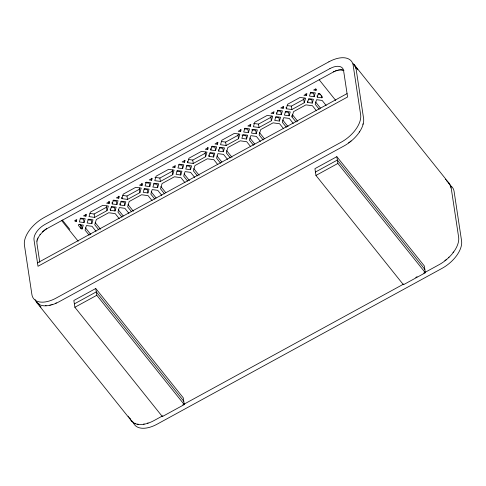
<?xml version="1.0" encoding="UTF-8"?>
<svg xmlns="http://www.w3.org/2000/svg" width="486" height="486" viewBox="0 0 486 486"><rect width="100%" height="100%" fill="white"/><g stroke="black" fill="none" stroke-linecap="round" stroke-linejoin="round"><path stroke-width="0.73" d="M76.223 221.501L76.794 219.544L74.674 220.705L75.196 221.361L76.223 221.501L76.016 220.14M82.17 228.93L83.288 225.109L78.598 224.471L78.355 225.31L81.144 228.791L82.17 228.93L81.654 225.534L80.627 225.395L79.698 224.234M84.035 222.564L85.159 218.749L80.469 218.105L79.346 221.926L84.035 222.564L83.525 219.174L80.172 218.718M85.907 216.203L86.484 214.247L83.507 215.875L85.907 216.203L85.7 214.842M91.854 223.633L92.978 219.818L88.288 219.174L87.164 222.995L91.854 223.633L91.344 220.243L87.99 219.781M107.005 210.632L108.348 206.064L102.819 205.311L90.353 212.127L89.035 216.628L94.636 217.394L107.005 210.632L106.495 207.236L106.877 205.936M109.095 203.519L109.672 201.569L106.695 203.191L109.095 203.519L108.785 201.483M110.352 210.31L111.476 206.495L116.166 207.133L115.042 210.954L110.352 210.31L110.146 208.956M112.223 203.95L113.341 200.129L118.031 200.773L116.913 204.588L112.223 203.95L112.017 202.589M118.784 198.227L119.356 196.271L116.379 197.899L118.784 198.227L118.475 196.186M120.042 205.013L121.16 201.198L125.85 201.836L124.732 205.657L120.042 205.013L119.835 203.658M121.907 198.653L123.231 194.151L135.697 187.335L141.226 188.088L139.883 192.656L127.514 199.418L121.907 198.653L121.7 197.292M139.883 192.656L139.367 189.261L139.749 187.954M141.973 185.543L142.544 183.587L139.567 185.215L141.973 185.543L141.663 183.508M147.92 192.972L149.038 189.157L144.348 188.519L143.23 192.335L147.92 192.972L147.404 189.583L144.056 189.127M149.785 186.612L150.909 182.791L146.219 182.153L145.095 185.968L149.785 186.612L149.275 183.216L145.253 182.669M151.656 180.245L152.227 178.295L149.257 179.917L151.656 180.245L151.346 178.21M157.604 187.681L158.728 183.86L154.038 183.222L152.914 187.037L157.604 187.681L157.093 184.285L153.74 183.83M172.755 174.674L174.097 170.112L168.569 169.359L156.103 176.175L154.785 180.677L160.386 181.442L172.755 174.674L172.244 171.285L172.627 169.979M174.845 167.567L175.422 165.611L172.445 167.239L174.845 167.567L174.638 166.212M180.792 174.996L181.916 171.181L177.226 170.537L176.102 174.359L180.792 174.996L180.282 171.607L176.928 171.145M182.663 168.636L183.781 164.815L179.091 164.177L177.973 167.992L182.663 168.636L182.147 165.24L178.799 164.784M184.528 162.269L185.105 160.313L182.129 161.941L184.528 162.269L184.328 160.915M187.657 162.695L188.981 158.199L201.447 151.383L206.975 152.136L205.633 156.699L193.264 163.46L187.657 162.695L187.45 161.34M190.476 169.699L191.599 165.884L186.91 165.24L185.786 169.061L190.476 169.699L189.965 166.309L186.618 165.854M205.633 156.699L205.116 153.309L205.499 152.003M207.722 149.591L208.294 147.635L205.317 149.263L207.722 149.591L207.413 147.556M208.98 156.383L210.098 152.561L214.788 153.199L213.67 157.021L208.98 156.383L208.773 155.022M210.845 150.016L211.969 146.195L216.659 146.839L215.535 150.654L210.845 150.016L210.638 148.661M217.406 144.293L217.977 142.337L215.006 143.965L217.406 144.293L217.096 142.258M218.664 151.085L219.787 147.264L224.477 147.908L223.353 151.723L218.664 151.085L218.457 149.724M238.505 138.723L239.847 134.16L234.319 133.401L221.853 140.217L220.535 144.719L226.136 145.484L238.505 138.723L237.994 135.327L238.377 134.027M240.594 131.609L241.171 129.659L238.195 131.287L240.594 131.609L240.284 129.574M246.542 139.045L247.666 135.223L242.976 134.586L241.852 138.401L246.542 139.045L246.031 135.649L242.01 135.102M248.413 132.678L249.531 128.863L244.841 128.219L243.723 132.04L248.413 132.678L247.896 129.288L244.549 128.826M250.278 126.317L250.855 124.361L247.878 125.989L250.278 126.317L250.077 124.957M256.225 133.747L257.349 129.926L252.659 129.288L251.535 133.103L256.225 133.747L255.715 130.351L251.693 129.805M271.382 120.747L272.719 116.178L267.197 115.425L254.731 122.241L253.406 126.743L259.014 127.508L271.382 120.747L270.866 117.351L271.249 116.045M273.472 113.633L274.043 111.683L271.067 113.305L273.472 113.633L273.266 112.278M276.595 114.064L277.719 110.243L282.409 110.881L281.285 114.702L276.595 114.064L276.388 112.703M279.42 121.069L280.537 117.248L275.848 116.61L274.73 120.425L279.42 121.069L278.903 117.673L275.556 117.217M283.156 108.335L283.727 106.385L280.756 108.007L283.156 108.335L282.949 106.981M286.284 108.767L287.603 104.265L300.069 97.449L305.597 98.202L304.254 102.765L291.886 109.532L286.284 108.767L286.078 107.406M289.103 115.771L290.221 111.95L285.531 111.312L284.413 115.127L289.103 115.771L288.587 112.375L285.239 111.92M296.029 121.968L292.013 116.944L293.568 111.634L305.937 104.867L312.462 105.76L316.477 110.784M304.254 102.765L303.744 99.375L304.127 98.069M306.344 95.657L306.921 93.701L303.944 95.329L306.344 95.657L306.034 93.622M307.602 102.449L308.725 98.628L313.415 99.272L312.291 103.087L307.602 102.449L307.395 101.088M314.163 96.726L315.28 92.905L310.59 92.267L309.473 96.082L314.163 96.726L313.646 93.33L310.299 92.875M316.028 90.36L316.277 89.527L315.754 88.871L313.628 90.031L316.028 90.36L315.827 89.005M317.285 97.151L318.409 93.33L319.436 93.476L322.224 96.957L321.975 97.789L317.285 97.151L317.085 95.797M89.922 213.427L94.126 214.004L106.495 207.236M122.794 195.451L126.998 196.022L139.367 189.261M154.973 177.378L159.876 178.046L172.244 171.285M188.544 159.493L192.748 160.07L205.116 153.309M221.422 141.517L225.625 142.094L237.994 135.327M253.595 123.444L258.497 124.112L270.866 117.351M287.171 105.565L291.375 106.136L303.744 99.375M37.495 262.89L347.065 93.604M95.766 288.502L73.848 300.488L74.874 307.274L162.348 416.569L184.267 404.589L183.24 397.803L95.766 288.502L96.793 295.288L184.267 404.589M336.847 156.668L314.928 168.654L315.955 175.44L403.429 284.735L425.347 272.755L424.321 265.97L336.847 156.668L337.873 163.454L425.347 272.755M74.364 303.878L96.277 291.892L183.751 401.193M315.444 172.044L337.363 160.058L424.831 269.359M74.874 307.274L96.793 295.288M315.955 175.44L337.873 163.454M162.804 415.773L154.147 420.505A25.825 14.252 -38.7 0 1 130.691 419.631M182.772 404.856L403.781 284M415.761 277.445L417.097 276.716M423.749 273.077L439.065 264.706A25.825 14.252 -38.7 0 0 458.632 237.211L451.16 187.778A25.825 14.252 -38.7 0 0 447.442 181.861M318.111 93.944L320.796 94.308M308.428 99.241L311.781 99.697L312.291 103.087M277.421 110.851L280.774 111.312L281.285 114.702M211.671 146.808L215.025 147.264L215.535 150.654M219.49 147.872L222.837 148.333L223.353 151.723M209.806 153.169L213.154 153.631L213.67 157.021M113.05 200.736L116.397 201.198L116.913 204.588M120.868 201.805L124.216 202.261L124.732 205.657M111.179 207.103L114.532 207.558L115.042 210.954M354.373 64.881L449.416 183.635M319.18 79.765L335.729 100.444M326.167 105.486L322.145 100.462L316.538 99.697L315.201 104.259L319.217 109.283M315.578 101.987L320.493 108.123M292.39 114.666L297.754 121.366M293.289 123.462L289.273 118.438L283.666 117.673L282.323 122.241L286.345 127.265M282.706 119.963L288.064 126.664M283.605 128.76L279.584 123.736L273.065 122.849L260.696 129.61L259.135 134.92L263.157 139.944M259.518 132.642L264.433 138.783M260.417 141.444L256.395 136.42L250.788 135.655L249.452 140.217L253.467 145.241M249.828 137.939L254.743 144.081M250.733 146.736L246.712 141.712L240.187 140.825L227.819 147.586L226.263 152.896L230.279 157.92M226.64 150.617L232.004 157.318M227.539 159.42L223.524 154.396L217.916 153.631L216.574 158.193L220.595 163.217M216.956 155.915L221.871 162.057M217.856 164.718L213.834 159.694L207.315 158.8L194.947 165.562L193.385 170.872L197.407 175.896M193.768 168.599L199.126 175.294M194.667 177.396L190.646 172.372L185.038 171.607L183.702 176.169L187.724 181.193M184.079 173.897L189.443 180.592M184.984 182.693L180.962 177.669L174.438 176.776L162.069 183.544L160.514 188.854L164.529 193.878M160.89 186.575L165.805 192.717M161.789 195.372L157.774 190.348L152.167 189.583L150.824 194.145L154.846 199.169M151.207 191.873L156.121 198.015M152.106 200.669L148.084 195.645L141.566 194.752L129.197 201.52L127.636 206.829L131.657 211.853M128.018 204.551L133.377 211.252M128.918 213.348L124.896 208.324L119.289 207.558L117.952 212.127L121.974 217.151M118.329 209.849L123.244 215.991M119.234 218.645L115.212 213.621L108.688 212.734L96.319 219.496L94.764 224.805L98.779 229.829M95.141 222.527L100.505 229.228M96.046 231.33L92.024 226.306L86.417 225.54L85.074 230.103L89.096 235.127M85.457 227.825L90.815 234.525M62.342 220.061L69.82 229.404M61.661 220.589L78.216 241.269M36.59 302.365L131.627 421.119M321.671 95.754L321.975 97.789M291.375 106.136L291.886 109.532M291.807 115.583L292.013 116.944M258.497 124.112L259.014 127.508M225.625 142.094L226.136 145.484M192.748 160.07L193.264 163.46M159.876 178.046L160.386 181.442M126.998 196.022L127.514 199.418M94.126 214.004L94.636 217.394M80.627 225.395L81.144 228.791M39.791 262.27L36.954 243.547A14.525 8.013 -38.7 0 1 47.968 228.08L332.88 72.274A14.525 8.013 -38.7 0 1 343.748 70.561M148.109 422.966A25.503 14.07 -38.7 0 1 147.446 423.185M144.227 423.986A25.503 14.07 -38.7 0 1 143.607 424.09M138.401 424.235A25.503 14.07 -38.7 0 1 137.368 424.065M135.928 423.671A25.503 14.07 -38.7 0 1 135.479 423.506M135.041 423.324A25.503 14.07 -38.7 0 1 134.622 423.124M133.462 422.419A25.503 14.07 -38.7 0 1 133.109 422.152M132.775 421.866A25.503 14.07 -38.7 0 1 132.162 421.253M131.882 420.919A25.503 14.07 -38.7 0 1 131.621 420.572M130.163 418.476A25.503 14.07 -38.7 0 1 129.829 418.191M129.513 417.887A25.503 14.07 -38.7 0 1 129.215 417.571M128.438 416.532A25.503 14.07 -38.7 0 1 128.213 416.156M453.444 251.955A25.503 14.07 -38.7 0 1 453.007 252.538M448.997 257.088A25.503 14.07 -38.7 0 1 448.438 257.629M446.695 259.202A25.503 14.07 -38.7 0 1 444.866 260.684M448.681 183.289A25.503 14.07 -38.7 0 1 449.544 184.364M449.793 184.759A25.503 14.07 -38.7 0 1 450.552 186.478M450.795 187.432A25.503 14.07 -38.7 0 1 450.88 187.924M446.336 180.312A25.503 14.07 -38.7 0 1 446.604 180.689M446.847 181.078A25.503 14.07 -38.7 0 1 447.071 181.485M445.407 179.285A25.503 14.07 -38.7 0 1 445.735 179.607M41.012 307.073A25.503 14.07 -38.7 0 1 40.362 306.484M40.065 306.168A25.503 14.07 -38.7 0 1 39.785 305.84M39.056 304.758A25.503 14.07 -38.7 0 1 38.856 304.364M36.766 241.153A14.847 8.195 -38.7 0 1 36.833 240.813M37.124 239.756A14.847 8.195 -38.7 0 1 37.252 239.404M37.695 238.316A14.847 8.195 -38.7 0 1 37.872 237.946M39.961 234.641A14.847 8.195 -38.7 0 1 40.247 234.282M42.501 231.852A14.847 8.195 -38.7 0 1 43.218 231.202M43.582 230.886A14.847 8.195 -38.7 0 1 45.107 229.684M45.502 229.404A14.847 8.195 -38.7 0 1 46.705 228.602M56.4 302.893A25.503 14.07 -38.7 0 1 55.732 303.191M52.409 304.424A25.503 14.07 -38.7 0 1 51.753 304.619M50.459 304.959A25.503 14.07 -38.7 0 1 49.821 305.099M46.146 305.579A25.503 14.07 -38.7 0 1 45.569 305.597M39.579 304.364A25.503 14.07 -38.7 0 1 37.732 303.106M37.118 302.492A25.503 14.07 -38.7 0 1 36.839 302.158M36.578 301.812A25.503 14.07 -38.7 0 1 36.335 301.454M357.447 69.285A25.503 14.07 -38.7 0 1 357.696 69.674M355.898 67.578A25.503 14.07 -38.7 0 1 356.25 67.882M356.894 68.55A25.503 14.07 -38.7 0 1 357.18 68.909M333.262 71.861A14.847 8.195 -38.7 0 1 333.675 71.649M334.095 71.448A14.847 8.195 -38.7 0 1 334.508 71.26M335.334 70.907A14.847 8.195 -38.7 0 1 335.747 70.749M336.567 70.464A14.847 8.195 -38.7 0 1 337.375 70.227M338.566 69.954A14.847 8.195 -38.7 0 1 338.949 69.887M339.708 69.79A14.847 8.195 -38.7 0 1 340.443 69.741M341.154 69.735A14.847 8.195 -38.7 0 1 342.782 69.941M343.657 70.203A14.847 8.195 -38.7 0 1 343.93 70.318M362.999 123.802A25.503 14.07 -38.7 0 1 362.86 124.361M359.616 131.414A25.503 14.07 -38.7 0 1 359.227 132.01M351.05 140.946A25.503 14.07 -38.7 0 1 349.823 141.93M349.203 142.404A25.503 14.07 -38.7 0 1 348.565 142.866M354.507 65.604A25.503 14.07 -38.7 0 1 354.75 65.999M354.974 66.406A25.503 14.07 -38.7 0 1 355.175 66.831M355.509 67.724A25.503 14.07 -38.7 0 1 355.643 68.192M353.638 64.529A25.503 14.07 -38.7 0 1 354.239 65.227M353.128 63.63A25.825 14.252 -38.7 0 1 356.117 69.018L363.589 118.45A25.825 14.252 -38.7 0 1 344.021 145.946L59.104 301.751A25.825 14.252 -38.7 0 1 35.855 301.265M35.648 300.87A25.825 14.252 -38.7 0 1 35.466 300.463M35.302 300.038A25.825 14.252 -38.7 0 1 35.156 299.607M130.503 419.224A25.825 14.252 -38.7 0 1 130.339 418.798M450.759 185.798A25.825 14.252 -38.7 0 1 454.1 191.454L461.579 240.886A25.825 14.252 -38.7 0 1 442.005 268.381L157.093 424.187A25.825 14.252 -38.7 0 1 133.286 422.48M328.907 61.813L43.995 217.619A25.825 14.252 -38.7 0 0 24.422 245.114L31.9 294.546A25.825 14.252 -38.7 0 0 56.163 298.07L341.075 142.264A25.825 14.252 -38.7 0 0 360.648 114.775L353.17 65.337A25.825 14.252 -38.7 0 0 328.907 61.813M329.933 68.599L45.022 224.404A14.525 8.013 -38.7 0 0 34.014 239.865L38.005 266.279L347.575 96.993L343.584 70.579A14.525 8.013 -38.7 0 0 329.933 68.599"/></g></svg>
